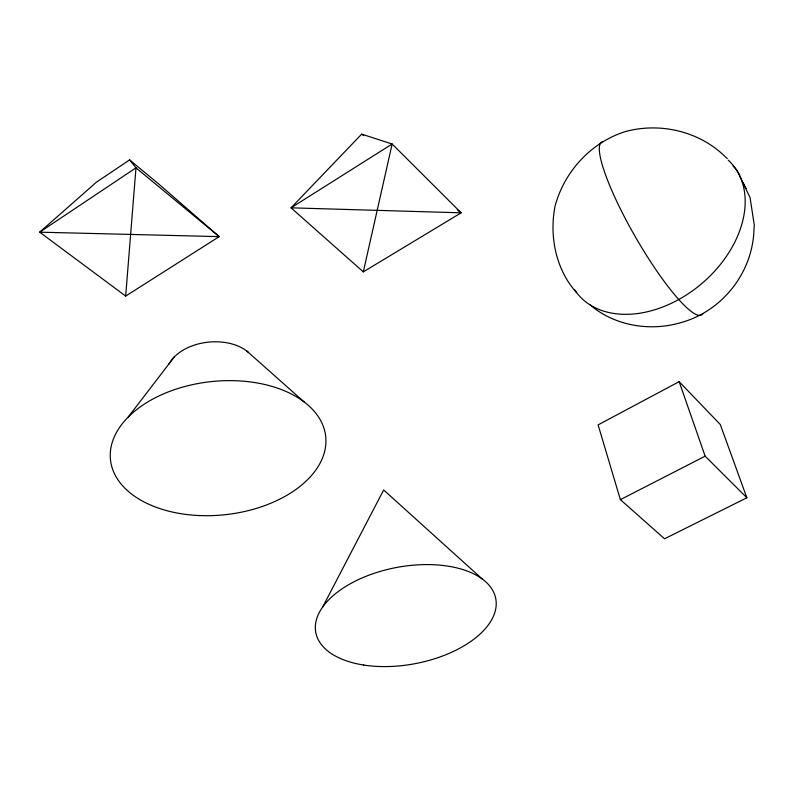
<?xml version="1.0" encoding="UTF-8"?>
<svg xmlns="http://www.w3.org/2000/svg" width="794" height="794" viewBox="0 0 794 794"><rect width="100%" height="100%" fill="white"/><g stroke="black" fill="none" stroke-linecap="round" stroke-linejoin="round"><path stroke-width="1.19" d="M125.67 296.083L135.982 167.832L129.62 159.892L96.421 182.183L39.7 232.176L125.67 296.083L219.213 236.632L158.969 184.198L129.62 159.892M363.315 271.866L392.137 144.012L361.677 134.136L291.041 207.83L363.315 271.866L461.135 212.822L392.137 144.012L291.041 207.83L461.135 212.822L457.265 209.765M322.721 606.924L383.671 489.958L482.097 578.876M128.271 416.979L174.392 356.824M727.274 158.572L725.299 156.765C699.544 131.427 660.926 122.296 626.218 131.328C591.53 141.848 564.504 171.196 555.085 205.964C549.17 236.046 555.711 269.553 576.613 292.639M590.408 305.104C614.209 325.441 648.708 331.445 678.662 323.218C721.756 312.399 753.357 272.58 754.012 228.146L754.3 225.198L750.062 197.646L740.445 177.459A100.987 51.223 -35.9 0 0 733.051 166.105M679.148 381.666L598.11 424.879L620.382 499.644L664.548 538.779L746.866 497.778L720.277 424.512L679.148 381.666L705.151 456.183L746.866 497.778M620.382 499.644L705.151 456.183M361.677 134.136L363.602 135.665M246.845 351.057L304.281 402.082M743.224 182.898L746.132 188.535M168.983 364.128A45.258 29.577 -5.6 0 1 205.487 342.502A45.258 29.577 -5.6 0 1 248.611 352.516M702.789 313.888A99.875 18.381 60 0 1 636.977 239.639A99.875 18.381 60 0 1 602.358 141.669M728.247 160.13A100.888 71.192 -40 0 1 701.301 283.984A100.888 71.192 -40 0 1 574.489 289.631M135.982 167.832L39.7 232.176L219.213 236.632L135.982 167.832M363.642 665.035A91.568 48.98 -10.6 0 0 496.161 601.693A91.568 48.98 -10.6 0 0 357.528 580.027A91.568 48.98 -10.6 0 0 363.642 665.035M151.456 505.421A108.232 66.914 -6.2 0 0 324.835 450.595A108.232 66.914 -6.2 0 0 177.955 388.514A108.232 66.914 -6.2 0 0 151.456 505.421"/></g></svg>
